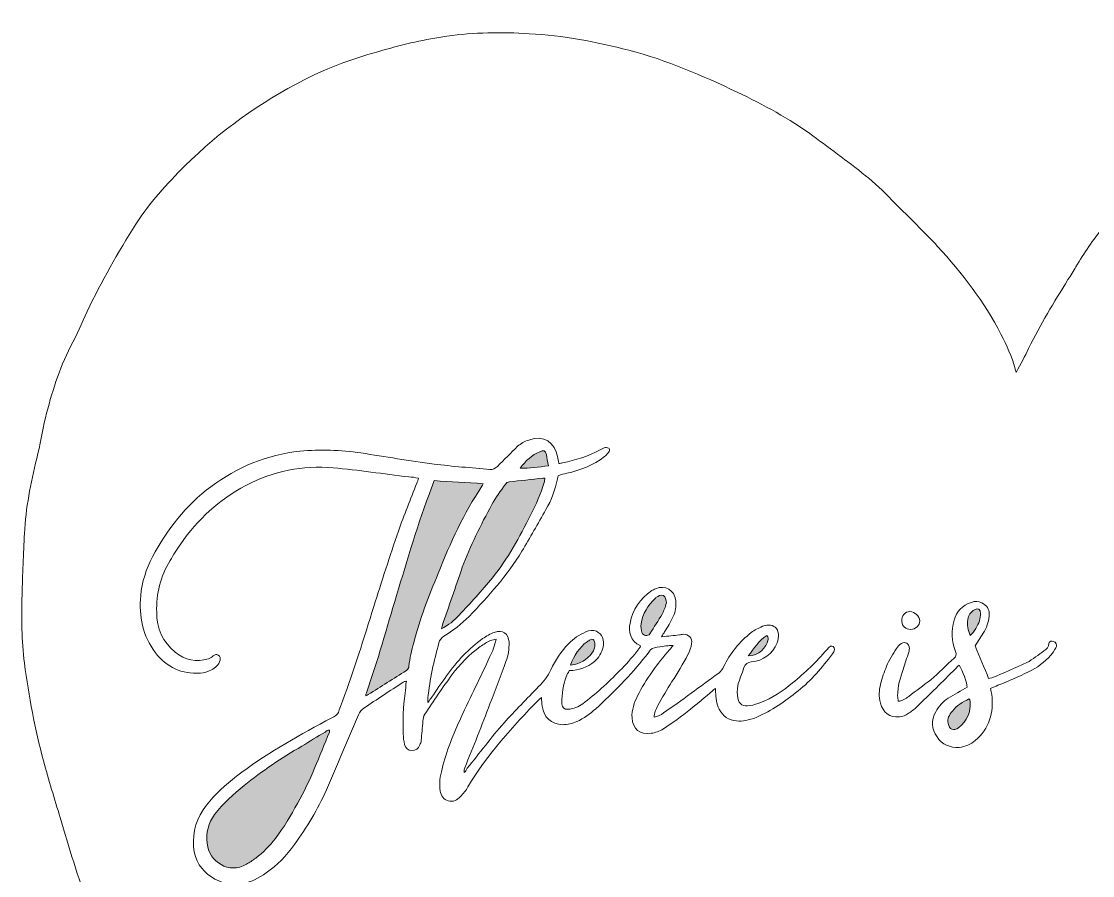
# Model space of a CAD drawing. Header units: inches. Extents: x 55 to 377, y 66 to 366.
# Drawn here: x 54.6 to 228.8, y 226.8 to 365.7 of the extents above; entities that cross this region are included whole.
import ezdxf

# ---------------------------------------------------------------- set-up
doc = ezdxf.new("R2010")
doc.units = ezdxf.units.IN
doc.header["$MEASUREMENT"] = 0
doc.layers.add('Calque 1', color=7, linetype='Continuous')

# ---------------------------------------------------------------- blocks, each defined once
blk = doc.blocks.new('block 2')
at = {"layer": 'Calque 1', "true_color": 0xb31917}
h = blk.add_hatch(color=24, dxfattribs=at)
h.dxf.hatch_style = 2
edge = h.paths.add_edge_path()
edge.add_spline(control_points=[(140, 295.2), (139.8, 295.9), (139.5, 296), (138.9, 295.7), (137.6, 295.2), (136.6, 294.2), (135.7, 293), (137.2, 293), (138.7, 293.2), (140.3, 293.4), (140.1, 294.1), (140.1, 294.7), (140, 295.2)], knot_values=[0, 0, 0, 0, 1, 1, 1, 2, 2, 2, 3, 3, 3, 4, 4, 4, 4], degree=3, periodic=1)
h = blk.add_hatch(color=24, dxfattribs=at)
h.dxf.hatch_style = 2
edge = h.paths.add_edge_path()
edge.add_spline(control_points=[(129.5, 290.1), (129.6, 290.2), (129.6, 290.3), (129.7, 290.5), (127, 290.7), (124.4, 290.8), (121.7, 291), (121.6, 290.6), (121.4, 290.2), (121.3, 289.8), (119.1, 284.1), (117.4, 278.2), (115.6, 272.3), (114, 267.1), (112.6, 261.7), (110.7, 256.5), (110.6, 256.4), (110.6, 256.2), (110.6, 256), (110.8, 256.1), (110.9, 256.1), (111, 256.2), (113.1, 257.5), (115.1, 258.8), (117.2, 260.1), (117.5, 260.3), (117.6, 260.5), (117.6, 260.8), (117.8, 262.1), (118, 263.4), (118.4, 264.6), (119.4, 268.5), (120.8, 272.2), (122.4, 275.9), (124.3, 280.9), (126.6, 285.7), (129.5, 290.1)], knot_values=[0, 0, 0, 0, 1, 1, 1, 2, 2, 2, 3, 3, 3, 4, 4, 4, 5, 5, 5, 6, 6, 6, 7, 7, 7, 8, 8, 8, 9, 9, 9, 10, 10, 10, 11, 11, 11, 12, 12, 12, 12], degree=3, periodic=1)
h = blk.add_hatch(color=24, dxfattribs=at)
h.dxf.hatch_style = 2
edge = h.paths.add_edge_path()
edge.add_spline(control_points=[(123, 267.3), (123, 267.2), (122.9, 267), (122.9, 266.9), (124, 267.5), (125, 268.2), (125.8, 269.1), (127.6, 271.1), (129.5, 273.1), (131.2, 275.2), (133.7, 278.3), (135.6, 281.8), (137.4, 285.4), (138.3, 287.1), (139.1, 288.9), (139.6, 290.7), (139.7, 290.9), (139.7, 291.2), (139.7, 291.4), (139.6, 291.4), (139.5, 291.4), (139.4, 291.4), (137.6, 291.2), (135.7, 291), (133.9, 290.8), (133.7, 290.8), (133.4, 290.6), (133.3, 290.4), (132.5, 289.3), (131.7, 288.2), (131.1, 287.1), (129.3, 283.8), (127.6, 280.4), (126.3, 276.9), (125.2, 273.7), (124.1, 270.5), (123, 267.3)], knot_values=[0, 0, 0, 0, 1, 1, 1, 2, 2, 2, 3, 3, 3, 4, 4, 4, 5, 5, 5, 6, 6, 6, 7, 7, 7, 8, 8, 8, 9, 9, 9, 10, 10, 10, 11, 11, 11, 12, 12, 12, 12], degree=3, periodic=1)
h = blk.add_hatch(color=24, dxfattribs=at)
h.dxf.hatch_style = 2
edge = h.paths.add_edge_path()
edge.add_spline(control_points=[(159.5, 271.1), (159.4, 271.6), (159.4, 272.1), (159, 272.3), (158.5, 272.5), (158.2, 272.2), (157.8, 272), (157.8, 272), (157.7, 271.9), (157.7, 271.9), (156.5, 270.7), (155.6, 269.4), (155.4, 267.7), (155.3, 267.2), (155.4, 266.7), (155.5, 266.3), (155.7, 265.7), (156.5, 265.6), (156.8, 266.1), (157.5, 267.2), (158.2, 268.2), (158.8, 269.3), (159.1, 269.8), (159.3, 270.4), (159.5, 271.1)], knot_values=[0, 0, 0, 0, 1, 1, 1, 2, 2, 2, 3, 3, 3, 4, 4, 4, 5, 5, 5, 6, 6, 6, 7, 7, 7, 8, 8, 8, 8], degree=3, periodic=1)
h = blk.add_hatch(color=24, dxfattribs=at)
h.dxf.hatch_style = 2
edge = h.paths.add_edge_path()
edge.add_spline(control_points=[(210.4, 268.2), (210.5, 268.6), (210.6, 269), (210.6, 269.4), (210.6, 270.1), (210.1, 270.3), (209.6, 270), (209, 269.6), (208.6, 269.1), (208.5, 268.4), (208.4, 267.5), (208.5, 266.7), (208.9, 265.8), (209.5, 266.4), (210.2, 267.4), (210.4, 268.2)], knot_values=[0, 0, 0, 0, 1, 1, 1, 2, 2, 2, 3, 3, 3, 4, 4, 4, 5, 5, 5, 5], degree=3, periodic=1)
h = blk.add_hatch(color=24, dxfattribs=at)
h.dxf.hatch_style = 2
edge = h.paths.add_edge_path()
edge.add_spline(control_points=[(147.8, 263.8), (147.9, 264.1), (147.9, 264.5), (147.8, 264.8), (147.7, 265.2), (147.5, 265.3), (147.1, 265.1), (146.9, 265), (146.8, 264.9), (146.6, 264.8), (145.3, 263.9), (144.5, 262.5), (143.9, 261), (144.3, 261.1), (144.7, 261.1), (145, 261.2), (146.3, 261.7), (147.4, 262.5), (147.8, 263.8)], knot_values=[0, 0, 0, 0, 1, 1, 1, 2, 2, 2, 3, 3, 3, 4, 4, 4, 5, 5, 5, 6, 6, 6, 6], degree=3, periodic=1)
h = blk.add_hatch(color=24, dxfattribs=at)
h.dxf.hatch_style = 2
edge = h.paths.add_edge_path()
edge.add_spline(control_points=[(176, 265), (176.1, 265.2), (176.1, 265.5), (175.8, 265.8), (174.5, 265), (173.8, 263.7), (172.8, 262.5), (174.5, 262.4), (175.8, 264), (176, 265)], knot_values=[0, 0, 0, 0, 1, 1, 1, 2, 2, 2, 3, 3, 3, 3], degree=3, periodic=1)
h = blk.add_hatch(color=24, dxfattribs=at)
h.dxf.hatch_style = 2
edge = h.paths.add_edge_path()
edge.add_spline(control_points=[(208.7, 255.5), (207.7, 255), (206.7, 254.4), (206, 253.5), (205.5, 252.9), (205.1, 252.3), (205.3, 251.5), (205.5, 250.5), (206.2, 250.2), (207, 250.8), (208.4, 251.9), (209, 253.3), (208.9, 255.1), (208.9, 255.3), (208.8, 255.4), (208.7, 255.5)], knot_values=[0, 0, 0, 0, 1, 1, 1, 2, 2, 2, 3, 3, 3, 4, 4, 4, 5, 5, 5, 5], degree=3, periodic=1)
h = blk.add_hatch(color=24, dxfattribs=at)
h.dxf.hatch_style = 2
edge = h.paths.add_edge_path()
edge.add_spline(control_points=[(104, 250.1), (102.7, 249.4), (101.5, 248.6), (100.2, 247.8), (96.9, 245.9), (93.8, 243.8), (90.8, 241.4), (89.1, 240), (87.4, 238.5), (86, 236.7), (85, 235.3), (84.6, 233.7), (84.8, 232), (85.1, 229), (88.4, 226.9), (91.2, 228.6), (91.7, 228.9), (92.2, 229.2), (92.7, 229.6), (93.9, 230.5), (95, 231.6), (95.9, 232.8), (97.3, 234.6), (98.4, 236.5), (99.5, 238.5), (101.6, 242.2), (103.1, 246.2), (104.7, 250.1), (104.7, 250.2), (104.7, 250.2), (104.7, 250.4), (104.4, 250.4), (104.2, 250.3), (104, 250.1)], knot_values=[0, 0, 0, 0, 1, 1, 1, 2, 2, 2, 3, 3, 3, 4, 4, 4, 5, 5, 5, 6, 6, 6, 7, 7, 7, 8, 8, 8, 9, 9, 9, 10, 10, 10, 11, 11, 11, 11], degree=3, periodic=1)
at = {"layer": 'Calque 1', "lineweight": 0}
for points, knots in [([(377.2, 272.1), (377.2, 274.2), (377.1, 276.3), (376.9, 278.4), (376.7, 281.4), (376.4, 284.4), (376, 287.4), (375.7, 290.2), (375.3, 293.1), (374.8, 295.9), (373.7, 301.4), (372.3, 306.7), (370.5, 312), (368.9, 316.7), (367, 321.3), (364.8, 325.7), (360.4, 334.5), (354.3, 342.1), (346.9, 348.6), (342.5, 352.4), (337.6, 355.5), (332.5, 358.2), (326.1, 361.5), (319.3, 363.7), (312.2, 364.8), (307.7, 365.5), (303.1, 365.7), (298.5, 365.5), (296.5, 365.4), (294.5, 365.2), (292.5, 365.1), (287.6, 364.8), (282.8, 364.2), (278, 363.2), (271.1, 361.7), (264.4, 359.5), (258.1, 356.1), (252.8, 353.2), (247.8, 349.8), (243.1, 346), (239.1, 342.7), (235.5, 339.1), (232.5, 334.9), (231.9, 334), (231.2, 333.1), (230.5, 332.2), (228.9, 330.2), (227.4, 328), (226.1, 325.8), (225.7, 325.1), (225.3, 324.4), (224.8, 323.7), (222.5, 320), (220.3, 316.4), (218.4, 312.5), (217.8, 311.2), (217.1, 310), (216.4, 308.6), (216.3, 308.9), (216.2, 309.1), (216.2, 309.2), (215.7, 311.2), (214.8, 313), (213.9, 314.8), (211.2, 320.1), (207.6, 324.7), (203.6, 329.1), (201.4, 331.5), (199, 333.8), (196.7, 336.1), (195.3, 337.5), (193.9, 339), (192.4, 340.2), (189.4, 342.6), (186.4, 344.8), (183.3, 347.1), (179.5, 349.9), (175.3, 352.1), (171, 354.2), (165.3, 356.9), (159.6, 359.4), (153.4, 361), (148.1, 362.4), (142.7, 363.4), (137.2, 363.7), (132.7, 364), (128.2, 363.9), (123.8, 363.3), (120.3, 362.8), (116.8, 362), (113.4, 361), (109, 359.8), (104.6, 358.3), (100.6, 356.2), (93.4, 352.5), (86.9, 347.9), (81.2, 342.2), (78.3, 339.3), (75.4, 336.2), (73.2, 332.7), (70.3, 328.1), (67.6, 323.4), (65.3, 318.5), (64.4, 316.6), (63.6, 314.7), (62.6, 312.8), (60.7, 309.1), (59.5, 305.2), (58.5, 301.2), (58, 299), (57.6, 296.8), (57.1, 294.6), (56.1, 290.6), (55.3, 286.5), (55.1, 282.4), (54.9, 279.1), (54.8, 275.7), (54.7, 272.4), (54.6, 268.7), (54.6, 265), (55.1, 261.3), (55.8, 255.9), (56.8, 250.6), (58.2, 245.4), (59, 242.3), (60, 239.2), (60.9, 236.2), (62.3, 231.3), (63.8, 226.5), (65.6, 221.7), (68.9, 213.1), (72.9, 204.9), (77.5, 196.9), (82.4, 188.3), (87.6, 180), (93.6, 172.1), (100.9, 162.5), (109.1, 153.8), (117.8, 145.6), (125.4, 138.4), (133.4, 131.5), (141.4, 124.8), (148.7, 118.7), (156, 112.6), (163.3, 106.6), (169.6, 101.4), (176.1, 96.5), (182.4, 91.3), (191.9, 83.6), (201.5, 76.2), (211.6, 69.4), (213, 68.5), (214.4, 67.6), (215.9, 66.9), (217.7, 66), (219.5, 66), (221.3, 66.9), (222.2, 67.4), (223.1, 67.9), (223.9, 68.5), (224.9, 69.2), (225.9, 69.9), (226.8, 70.7), (229.8, 73.1), (232.8, 75.6), (235.9, 78), (243, 83.5), (249.9, 89.3), (256.7, 95.2), (260, 98.1), (263.2, 101.2), (266.4, 104.3), (274.8, 112.4), (283.2, 120.5), (291.6, 128.7), (296.9, 133.9), (302.1, 139.3), (307.4, 144.5), (315.4, 152.4), (322.9, 160.7), (330.2, 169.2), (334.8, 174.7), (339.4, 180.2), (344.1, 185.6), (351.2, 194), (357.1, 203.2), (361.9, 213.2), (365.2, 220.1), (368.1, 227.1), (370.6, 234.3), (372.6, 240.1), (374.4, 245.9), (375.6, 251.9), (376.3, 255.4), (376.9, 258.9), (377, 262.5), (377.3, 265.8), (377.2, 268.9), (377.2, 272.1)], [0, 0, 0, 0, 1, 1, 1, 2, 2, 2, 3, 3, 3, 4, 4, 4, 5, 5, 5, 6, 6, 6, 7, 7, 7, 8, 8, 8, 9, 9, 9, 10, 10, 10, 11, 11, 11, 12, 12, 12, 13, 13, 13, 14, 14, 14, 15, 15, 15, 16, 16, 16, 17, 17, 17, 18, 18, 18, 19, 19, 19, 20, 20, 20, 21, 21, 21, 22, 22, 22, 23, 23, 23, 24, 24, 24, 25, 25, 25, 26, 26, 26, 27, 27, 27, 28, 28, 28, 29, 29, 29, 30, 30, 30, 31, 31, 31, 32, 32, 32, 33, 33, 33, 34, 34, 34, 35, 35, 35, 36, 36, 36, 37, 37, 37, 38, 38, 38, 39, 39, 39, 40, 40, 40, 41, 41, 41, 42, 42, 42, 43, 43, 43, 44, 44, 44, 45, 45, 45, 46, 46, 46, 47, 47, 47, 48, 48, 48, 49, 49, 49, 50, 50, 50, 51, 51, 51, 52, 52, 52, 53, 53, 53, 54, 54, 54, 55, 55, 55, 56, 56, 56, 57, 57, 57, 58, 58, 58, 59, 59, 59, 60, 60, 60, 61, 61, 61, 62, 62, 62, 63, 63, 63, 64, 64, 64, 65, 65, 65, 66, 66, 66, 66]), ([(170.9, 251.9), (169.6, 252), (168.7, 252.7), (168.1, 253.8), (167.6, 254.7), (167.5, 255.7), (167.5, 256.6), (167.5, 256.8), (167.5, 257), (167.5, 257.2), (167.3, 257.1), (167.1, 257), (167, 256.8), (165.8, 255.8), (164.6, 254.8), (163.4, 253.8), (162, 252.7), (160.5, 251.6), (159, 250.6), (158.4, 250.2), (157.7, 250), (157, 249.9), (155.2, 249.6), (154, 250.6), (153.9, 252.4), (153.8, 253.7), (154.3, 254.9), (154.8, 256), (156.2, 258.7), (158, 261.2), (160, 263.5), (160.2, 263.7), (160.3, 263.9), (160.6, 264.2), (160.3, 264.2), (160.2, 264.2), (160, 264.2), (159.6, 264.1), (159.2, 264.1), (158.9, 264), (158.3, 263.9), (157.6, 263.9), (157.2, 263.7), (156.7, 263.4), (156.5, 262.8), (156.1, 262.4), (153.6, 259.3), (150.9, 256.5), (148, 253.9), (147.1, 253.1), (146.1, 252.3), (144.9, 251.8), (144.2, 251.5), (143.4, 251.3), (142.6, 251.3), (140.8, 251.4), (139.5, 252.5), (139.3, 254.3), (139.2, 254.7), (139.2, 255.2), (139.2, 255.7), (139, 255.6), (138.9, 255.5), (138.8, 255.4), (134.5, 251), (130.4, 246.5), (127.2, 241.2), (126.9, 240.6), (126.5, 240.1), (126, 239.6), (125.5, 239), (124.8, 238.7), (124, 238.9), (123.2, 239.1), (122.9, 239.8), (122.7, 240.5), (122.5, 241.7), (122.7, 242.9), (123, 244.1), (123.7, 247), (124.9, 249.8), (126.1, 252.5), (127.6, 255.8), (129.3, 259.1), (130.8, 262.4), (131.2, 263.3), (131.6, 264.1), (131.8, 265.2), (131.5, 265.1), (131.2, 265.1), (130.9, 265), (130.3, 264.7), (129.8, 264.4), (129.2, 264), (127.4, 262.7), (125.9, 261.1), (124.6, 259.4), (123.1, 257.3), (121.6, 255.2), (120.2, 253), (120, 252.7), (119.9, 252.3), (119.9, 251.9), (119.8, 250.8), (119.7, 249.8), (119.6, 248.7), (119.6, 248.5), (119.5, 248.2), (119.4, 248), (119.2, 247.4), (118.7, 247.1), (118.1, 247.1), (117.5, 247.1), (117, 247.5), (116.9, 248.1), (116.8, 248.7), (116.7, 249.2), (116.7, 249.8), (116.6, 252), (116.7, 254.2), (117, 256.4), (117.1, 257), (117.1, 257.7), (117.2, 258.4), (117, 258.3), (116.8, 258.3), (116.7, 258.2), (114.5, 256.8), (112.4, 255.4), (110.3, 254), (109.9, 253.7), (109.6, 253.4), (109.4, 252.9), (107.7, 248.8), (106, 244.8), (104.2, 240.7), (102.8, 237.5), (101, 234.6), (99, 231.8), (97.7, 230), (96.2, 228.4), (94.4, 227.2), (93.2, 226.3), (91.9, 225.7), (90.4, 225.4), (87.4, 224.8), (82.9, 227), (82.6, 231.4), (82.4, 233.9), (83.1, 236.2), (84.7, 238.2), (86.1, 240), (87.8, 241.5), (89.6, 242.9), (94.1, 246.4), (99.1, 249.2), (104.1, 251.9), (106.5, 253.2), (105.8, 252.5), (106.8, 255.1), (108.7, 260.2), (110.3, 265.4), (111.9, 270.5), (113.2, 274.6), (114.5, 278.7), (115.9, 282.8), (116.8, 285.4), (117.9, 288), (118.9, 290.6), (119, 290.8), (119.1, 291.1), (119.2, 291.4), (118.6, 291.5), (118.1, 291.6), (117.6, 291.6), (113.5, 292.1), (109.4, 292.7), (105.3, 293.1), (100.3, 293.5), (95.6, 292.6), (91.1, 290.2), (86.7, 287.9), (83.3, 284.7), (80.5, 280.7), (79.9, 279.8), (79.3, 278.9), (78.8, 278), (77.2, 275.4), (76.5, 272.6), (76.6, 269.6), (76.6, 267), (77.6, 264.7), (79.6, 263.1), (81.2, 261.8), (83, 261.4), (85, 262), (85.3, 262.1), (85.6, 262.3), (85.8, 262.5), (86.1, 262.7), (86.3, 262.8), (86.6, 262.6), (86.9, 262.4), (87, 262.1), (86.9, 261.8), (86.7, 261), (86.1, 260.5), (85.5, 260.2), (84.9, 259.9), (84.3, 259.7), (83.7, 259.7), (80.7, 259.5), (78.2, 260.6), (76.4, 263), (74.3, 265.8), (73.7, 268.9), (74, 272.3), (74.2, 274.5), (74.9, 276.6), (75.9, 278.6), (78.3, 283), (81.3, 287), (85.4, 290), (89.7, 293.2), (94.5, 295.2), (99.9, 295.8), (103.2, 296.1), (106.5, 296), (109.8, 295.5), (113.8, 294.9), (117.7, 294.2), (121.7, 293.7), (124.7, 293.3), (127.8, 293.1), (130.8, 292.8), (131.3, 292.8), (131.6, 292.9), (132, 293.3), (133.1, 294.4), (134.2, 295.5), (135.3, 296.6), (135.8, 297), (136.4, 297.4), (137.1, 297.6), (139.5, 298.6), (141.4, 297.1), (141.8, 294.9), (141.9, 294.6), (141.9, 294.2), (142, 293.8), (142.2, 293.8), (142.4, 293.8), (142.6, 293.9), (144.7, 294.3), (146.8, 295), (148.7, 296), (149, 296.2), (149.3, 296.3), (149.6, 296.4), (149.8, 296.4), (150.1, 296.3), (150.2, 296.2), (150.3, 296.1), (150.2, 295.8), (150.1, 295.6), (149.9, 295.3), (149.6, 295.1), (149.4, 294.9), (147.6, 293.5), (145.5, 292.7), (143.3, 292.2), (142.8, 292.1), (142.4, 292), (141.9, 291.8), (141.8, 291.6), (141.8, 291.5), (141.8, 291.3), (141.4, 289.5), (140.8, 287.8), (139.9, 286.3), (138.6, 284), (137.3, 281.7), (136, 279.5), (133.6, 275.6), (130.6, 272.2), (127.4, 268.9), (126.2, 267.7), (124.8, 266.6), (123.3, 265.7), (122.9, 265.4), (122.6, 265.1), (122.5, 264.6), (121.7, 261.7), (121, 258.7), (120.7, 255.6), (120.7, 255.4), (120.7, 255.2), (120.7, 254.9), (121, 255.3), (121.1, 255.5), (121.3, 255.7), (122.9, 258.1), (124.5, 260.5), (126.5, 262.6), (127.5, 263.6), (128.5, 264.5), (129.6, 265.3), (130.2, 265.7), (130.9, 266.1), (131.5, 266.3), (132.9, 266.8), (133.8, 266.1), (133.9, 264.7), (133.9, 263.6), (133.8, 262.6), (133.4, 261.6), (132.6, 259.3), (131.7, 257), (130.8, 254.7), (129.5, 251.2), (128.1, 247.7), (126.7, 244.3), (126.6, 244.1), (126.6, 243.8), (126.6, 243.5), (126.8, 243.7), (127, 243.9), (127.1, 244.2), (129.1, 246.7), (131, 249.2), (133.1, 251.6), (134.9, 253.6), (136.8, 255.5), (138.7, 257.5), (139.5, 258.3), (140.2, 259.1), (140.7, 260.2), (141.4, 261.8), (142.4, 263.2), (143.6, 264.5), (144.4, 265.3), (145.3, 265.9), (146.4, 266.4), (147, 266.6), (147.5, 266.8), (148.1, 266.5), (149, 266.1), (149.5, 265), (149.2, 263.9), (149, 263), (148.5, 262.2), (147.8, 261.6), (146.6, 260.6), (145.3, 260.1), (143.7, 260.1), (143.6, 259.9), (143.5, 259.7), (143.4, 259.6), (142.8, 258.3), (142.6, 256.8), (142.5, 255.4), (142.5, 255.2), (142.5, 254.9), (142.5, 254.7), (142.6, 254), (142.9, 253.8), (143.5, 253.8), (144.4, 253.9), (145.2, 254.2), (145.9, 254.7), (146.9, 255.5), (148, 256.3), (148.9, 257.2), (151, 259.1), (152.9, 261), (154.7, 263.2), (154.9, 263.5), (155.1, 263.8), (155.3, 264), (155.3, 264.1), (155.2, 264.2), (155.2, 264.2), (153.6, 264.8), (153.3, 266.5), (153.6, 267.8), (154, 270), (155.2, 271.8), (157.1, 273.1), (157.3, 273.2), (157.5, 273.3), (157.7, 273.4), (159.3, 274.1), (160.8, 273.2), (161, 271.5), (161.1, 270.6), (161, 269.7), (160.6, 268.9), (160.2, 268), (159.7, 267.2), (159.2, 266.4), (159.1, 266.2), (158.9, 266), (158.7, 265.6), (159.8, 265.7), (160.7, 265.8), (161.6, 265.9), (161.8, 265.9), (162, 266), (162.2, 266), (163.1, 266), (163.8, 265.4), (163.6, 264.5), (163.5, 263.9), (163.3, 263.2), (163, 262.7), (162.2, 261.2), (161.3, 259.7), (160.4, 258.3), (159.6, 257), (158.8, 255.7), (158.1, 254.4), (157.8, 253.8), (157.5, 253.2), (157.5, 252.5), (158.1, 252.6), (158.6, 252.9), (159, 253.2), (160.5, 254.2), (162, 255.3), (163.5, 256.4), (165, 257.5), (166.5, 258.6), (168, 259.7), (168.4, 260), (168.6, 260.3), (168.8, 260.7), (169.8, 262.9), (171.4, 264.8), (173.3, 266.3), (173.8, 266.7), (174.5, 267), (175.1, 267.3), (175.4, 267.4), (175.7, 267.5), (176.1, 267.5), (177, 267.5), (177.6, 267), (177.7, 266.1), (177.7, 265.6), (177.7, 265), (177.5, 264.6), (176.7, 262.8), (175.3, 261.7), (173.3, 261.5), (172.7, 261.4), (172.3, 261.2), (172.1, 260.6), (171.8, 259.6), (171.3, 258.6), (171.1, 257.6), (171, 257), (171, 256.2), (171.1, 255.6), (171.3, 254.6), (172, 254.2), (173.1, 254.4), (173.7, 254.5), (174.3, 254.7), (174.8, 254.9), (176.7, 255.6), (178.4, 256.8), (180, 258.1), (182, 259.7), (183.9, 261.5), (185.6, 263.5), (186.1, 264.1), (186.3, 264.2), (186.6, 264), (186.9, 263.8), (186.9, 263.3), (186.5, 262.8), (184.8, 260.6), (183.1, 258.5), (180.9, 256.8), (178.8, 255.1), (176.6, 253.6), (174.2, 252.5), (172.8, 252), (171.9, 251.8), (170.9, 251.9)], [0, 0, 0, 0, 1, 1, 1, 2, 2, 2, 3, 3, 3, 4, 4, 4, 5, 5, 5, 6, 6, 6, 7, 7, 7, 8, 8, 8, 9, 9, 9, 10, 10, 10, 11, 11, 11, 12, 12, 12, 13, 13, 13, 14, 14, 14, 15, 15, 15, 16, 16, 16, 17, 17, 17, 18, 18, 18, 19, 19, 19, 20, 20, 20, 21, 21, 21, 22, 22, 22, 23, 23, 23, 24, 24, 24, 25, 25, 25, 26, 26, 26, 27, 27, 27, 28, 28, 28, 29, 29, 29, 30, 30, 30, 31, 31, 31, 32, 32, 32, 33, 33, 33, 34, 34, 34, 35, 35, 35, 36, 36, 36, 37, 37, 37, 38, 38, 38, 39, 39, 39, 40, 40, 40, 41, 41, 41, 42, 42, 42, 43, 43, 43, 44, 44, 44, 45, 45, 45, 46, 46, 46, 47, 47, 47, 48, 48, 48, 49, 49, 49, 50, 50, 50, 51, 51, 51, 52, 52, 52, 53, 53, 53, 54, 54, 54, 55, 55, 55, 56, 56, 56, 57, 57, 57, 58, 58, 58, 59, 59, 59, 60, 60, 60, 61, 61, 61, 62, 62, 62, 63, 63, 63, 64, 64, 64, 65, 65, 65, 66, 66, 66, 67, 67, 67, 68, 68, 68, 69, 69, 69, 70, 70, 70, 71, 71, 71, 72, 72, 72, 73, 73, 73, 74, 74, 74, 75, 75, 75, 76, 76, 76, 77, 77, 77, 78, 78, 78, 79, 79, 79, 80, 80, 80, 81, 81, 81, 82, 82, 82, 83, 83, 83, 84, 84, 84, 85, 85, 85, 86, 86, 86, 87, 87, 87, 88, 88, 88, 89, 89, 89, 90, 90, 90, 91, 91, 91, 92, 92, 92, 93, 93, 93, 94, 94, 94, 95, 95, 95, 96, 96, 96, 97, 97, 97, 98, 98, 98, 99, 99, 99, 100, 100, 100, 101, 101, 101, 102, 102, 102, 103, 103, 103, 104, 104, 104, 105, 105, 105, 106, 106, 106, 107, 107, 107, 108, 108, 108, 109, 109, 109, 110, 110, 110, 111, 111, 111, 112, 112, 112, 113, 113, 113, 114, 114, 114, 115, 115, 115, 116, 116, 116, 117, 117, 117, 118, 118, 118, 119, 119, 119, 120, 120, 120, 121, 121, 121, 122, 122, 122, 123, 123, 123, 124, 124, 124, 125, 125, 125, 126, 126, 126, 127, 127, 127, 128, 128, 128, 129, 129, 129, 130, 130, 130, 131, 131, 131, 132, 132, 132, 133, 133, 133, 134, 134, 134, 135, 135, 135, 136, 136, 136, 137, 137, 137, 138, 138, 138, 139, 139, 139, 140, 140, 140, 141, 141, 141, 142, 142, 142, 143, 143, 143, 144, 144, 144, 145, 145, 145, 146, 146, 146, 147, 147, 147, 148, 148, 148, 149, 149, 149, 150, 150, 150, 151, 151, 151, 152, 152, 152, 153, 153, 153, 154, 154, 154, 155, 155, 155, 156, 156, 156, 157, 157, 157, 158, 158, 158, 159, 159, 159, 160, 160, 160, 161, 161, 161, 162, 162, 162, 163, 163, 163, 163]), ([(140, 295.2), (139.8, 295.9), (139.5, 296), (138.9, 295.7), (137.6, 295.2), (136.6, 294.2), (135.7, 293), (137.2, 293), (138.7, 293.2), (140.3, 293.4), (140.1, 294.1), (140.1, 294.7), (140, 295.2)], [0, 0, 0, 0, 1, 1, 1, 2, 2, 2, 3, 3, 3, 4, 4, 4, 4]), ([(129.5, 290.1), (129.6, 290.2), (129.6, 290.3), (129.7, 290.5), (127, 290.7), (124.4, 290.8), (121.7, 291), (121.6, 290.6), (121.4, 290.2), (121.3, 289.8), (119.1, 284.1), (117.4, 278.2), (115.6, 272.3), (114, 267.1), (112.6, 261.7), (110.7, 256.5), (110.6, 256.4), (110.6, 256.2), (110.6, 256), (110.8, 256.1), (110.9, 256.1), (111, 256.2), (113.1, 257.5), (115.1, 258.8), (117.2, 260.1), (117.5, 260.3), (117.6, 260.5), (117.6, 260.8), (117.8, 262.1), (118, 263.4), (118.4, 264.6), (119.4, 268.5), (120.8, 272.2), (122.4, 275.9), (124.3, 280.9), (126.6, 285.7), (129.5, 290.1)], [0, 0, 0, 0, 1, 1, 1, 2, 2, 2, 3, 3, 3, 4, 4, 4, 5, 5, 5, 6, 6, 6, 7, 7, 7, 8, 8, 8, 9, 9, 9, 10, 10, 10, 11, 11, 11, 12, 12, 12, 12]), ([(123, 267.3), (123, 267.2), (122.9, 267), (122.9, 266.9), (124, 267.5), (125, 268.2), (125.8, 269.1), (127.6, 271.1), (129.5, 273.1), (131.2, 275.2), (133.7, 278.3), (135.6, 281.8), (137.4, 285.4), (138.3, 287.1), (139.1, 288.9), (139.6, 290.7), (139.7, 290.9), (139.7, 291.2), (139.7, 291.4), (139.6, 291.4), (139.5, 291.4), (139.4, 291.4), (137.6, 291.2), (135.7, 291), (133.9, 290.8), (133.7, 290.8), (133.4, 290.6), (133.3, 290.4), (132.5, 289.3), (131.7, 288.2), (131.1, 287.1), (129.3, 283.8), (127.6, 280.4), (126.3, 276.9), (125.2, 273.7), (124.1, 270.5), (123, 267.3)], [0, 0, 0, 0, 1, 1, 1, 2, 2, 2, 3, 3, 3, 4, 4, 4, 5, 5, 5, 6, 6, 6, 7, 7, 7, 8, 8, 8, 9, 9, 9, 10, 10, 10, 11, 11, 11, 12, 12, 12, 12]), ([(159.5, 271.1), (159.4, 271.6), (159.4, 272.1), (159, 272.3), (158.5, 272.5), (158.2, 272.2), (157.8, 272), (157.8, 272), (157.7, 271.9), (157.7, 271.9), (156.5, 270.7), (155.6, 269.4), (155.4, 267.7), (155.3, 267.2), (155.4, 266.7), (155.5, 266.3), (155.7, 265.7), (156.5, 265.6), (156.8, 266.1), (157.5, 267.2), (158.2, 268.2), (158.8, 269.3), (159.1, 269.8), (159.3, 270.4), (159.5, 271.1)], [0, 0, 0, 0, 1, 1, 1, 2, 2, 2, 3, 3, 3, 4, 4, 4, 5, 5, 5, 6, 6, 6, 7, 7, 7, 8, 8, 8, 8]), ([(194.3, 257.9), (194.6, 258.9), (194.9, 259.9), (195.3, 260.8), (195.7, 261.8), (196.3, 262.8), (196.9, 263.7), (197.1, 264), (197.4, 264.3), (197.7, 264.5), (198.3, 264.9), (199, 264.5), (199, 263.7), (199, 263.5), (199, 263.3), (198.9, 263.1), (198.6, 262.2), (198.3, 261.2), (198, 260.3), (197.5, 258.9), (197.1, 257.5), (197.1, 256), (197.1, 255.7), (197.2, 255.4), (197.2, 255.1), (197.9, 255.2), (198.4, 255.5), (198.9, 255.9), (200.1, 256.8), (201.3, 257.7), (202.5, 258.6), (203.8, 259.7), (205, 261), (206.3, 262.1), (206.6, 262.4), (206.7, 262.7), (206.5, 263.2), (205.9, 264.9), (205.8, 266.6), (206.3, 268.3), (206.7, 269.7), (207.6, 270.7), (209.1, 271.2), (209.7, 271.4), (210.2, 271.4), (210.8, 271.1), (211.6, 270.7), (212, 270.1), (212, 269.3), (212, 268.3), (211.7, 267.4), (211.2, 266.5), (210.7, 265.7), (210.2, 264.9), (209.7, 264.1), (210.4, 262.3), (211.2, 260.6), (211.9, 258.8), (212, 258.8), (212.2, 258.9), (212.4, 258.9), (214.3, 259.7), (216.2, 260.5), (218.1, 261.4), (219.1, 261.9), (220, 262.7), (220.9, 263.3), (221.3, 263.6), (221.7, 263.9), (221.7, 264.5), (221.7, 264.7), (222, 264.9), (222.1, 264.9), (222.3, 264.9), (222.5, 264.8), (222.7, 264.7), (223, 264.4), (223, 264.1), (222.8, 263.8), (222.6, 263.4), (222.3, 262.9), (222, 262.6), (221, 261.5), (219.8, 260.5), (218.4, 259.9), (216.8, 259.1), (215.1, 258.4), (213.4, 257.7), (213, 257.5), (212.7, 257.4), (212.2, 257.2), (212.3, 256.8), (212.3, 256.5), (212.4, 256.2), (212.8, 253.2), (212, 250.7), (209.7, 248.7), (209, 248.1), (208.1, 247.7), (207.1, 247.6), (205.6, 247.5), (204.3, 248.1), (203.5, 249.3), (202.6, 250.6), (202.5, 252), (203.3, 253.4), (203.8, 254.3), (204.5, 255.1), (205.3, 255.6), (206.3, 256.2), (207.4, 256.8), (208.4, 257.4), (208.4, 258.1), (207.7, 260.1), (207.1, 261), (206.9, 260.8), (206.7, 260.6), (206.5, 260.4), (204.4, 258.3), (202.3, 256.2), (200.2, 254.2), (199.8, 253.8), (199.3, 253.4), (198.8, 253.1), (198.4, 252.8), (197.9, 252.6), (197.4, 252.6), (195.8, 252.4), (194.7, 253.3), (194.3, 254.8), (194, 255.9), (194.1, 256.9), (194.3, 257.9)], [0, 0, 0, 0, 1, 1, 1, 2, 2, 2, 3, 3, 3, 4, 4, 4, 5, 5, 5, 6, 6, 6, 7, 7, 7, 8, 8, 8, 9, 9, 9, 10, 10, 10, 11, 11, 11, 12, 12, 12, 13, 13, 13, 14, 14, 14, 15, 15, 15, 16, 16, 16, 17, 17, 17, 18, 18, 18, 19, 19, 19, 20, 20, 20, 21, 21, 21, 22, 22, 22, 23, 23, 23, 24, 24, 24, 25, 25, 25, 26, 26, 26, 27, 27, 27, 28, 28, 28, 29, 29, 29, 30, 30, 30, 31, 31, 31, 32, 32, 32, 33, 33, 33, 34, 34, 34, 35, 35, 35, 36, 36, 36, 37, 37, 37, 38, 38, 38, 39, 39, 39, 40, 40, 40, 41, 41, 41, 42, 42, 42, 43, 43, 43, 44, 44, 44, 44]), ([(210.4, 268.2), (210.5, 268.6), (210.6, 269), (210.6, 269.4), (210.6, 270.1), (210.1, 270.3), (209.6, 270), (209, 269.6), (208.6, 269.1), (208.5, 268.4), (208.4, 267.5), (208.5, 266.7), (208.9, 265.8), (209.5, 266.4), (210.2, 267.4), (210.4, 268.2)], [0, 0, 0, 0, 1, 1, 1, 2, 2, 2, 3, 3, 3, 4, 4, 4, 5, 5, 5, 5]), ([(199.1, 269.7), (199.9, 269.7), (200.6, 268.9), (200.7, 268.2), (200.7, 267.4), (200, 266.8), (199.2, 266.8), (198.4, 266.8), (197.8, 267.3), (197.8, 268.1), (197.7, 269), (198.3, 269.7), (199.1, 269.7)], [0, 0, 0, 0, 1, 1, 1, 2, 2, 2, 3, 3, 3, 4, 4, 4, 4]), ([(147.8, 263.8), (147.9, 264.1), (147.9, 264.5), (147.8, 264.8), (147.7, 265.2), (147.5, 265.3), (147.1, 265.1), (146.9, 265), (146.8, 264.9), (146.6, 264.8), (145.3, 263.9), (144.5, 262.5), (143.9, 261), (144.3, 261.1), (144.7, 261.1), (145, 261.2), (146.3, 261.7), (147.4, 262.5), (147.8, 263.8)], [0, 0, 0, 0, 1, 1, 1, 2, 2, 2, 3, 3, 3, 4, 4, 4, 5, 5, 5, 6, 6, 6, 6]), ([(176, 265), (176.1, 265.2), (176.1, 265.5), (175.8, 265.8), (174.5, 265), (173.8, 263.7), (172.8, 262.5), (174.5, 262.4), (175.8, 264), (176, 265)], [0, 0, 0, 0, 1, 1, 1, 2, 2, 2, 3, 3, 3, 3]), ([(208.7, 255.5), (207.7, 255), (206.7, 254.4), (206, 253.5), (205.5, 252.9), (205.1, 252.3), (205.3, 251.5), (205.5, 250.5), (206.2, 250.2), (207, 250.8), (208.4, 251.9), (209, 253.3), (208.9, 255.1), (208.9, 255.3), (208.8, 255.4), (208.7, 255.5)], [0, 0, 0, 0, 1, 1, 1, 2, 2, 2, 3, 3, 3, 4, 4, 4, 5, 5, 5, 5]), ([(104, 250.1), (102.7, 249.4), (101.5, 248.6), (100.2, 247.8), (96.9, 245.9), (93.8, 243.8), (90.8, 241.4), (89.1, 240), (87.4, 238.5), (86, 236.7), (85, 235.3), (84.6, 233.7), (84.8, 232), (85.1, 229), (88.4, 226.9), (91.2, 228.6), (91.7, 228.9), (92.2, 229.2), (92.7, 229.6), (93.9, 230.5), (95, 231.6), (95.9, 232.8), (97.3, 234.6), (98.4, 236.5), (99.5, 238.5), (101.6, 242.2), (103.1, 246.2), (104.7, 250.1), (104.7, 250.2), (104.7, 250.2), (104.7, 250.4), (104.4, 250.4), (104.2, 250.3), (104, 250.1)], [0, 0, 0, 0, 1, 1, 1, 2, 2, 2, 3, 3, 3, 4, 4, 4, 5, 5, 5, 6, 6, 6, 7, 7, 7, 8, 8, 8, 9, 9, 9, 10, 10, 10, 11, 11, 11, 11])]:
    blk.add_open_spline(points, degree=3, knots=knots, dxfattribs=at)

msp = doc.modelspace()

# ---------------------------------------------------------------- block references
at = {"layer": 'Calque 1'}
msp.add_blockref('block 2', (0, 0), dxfattribs=at)

doc.saveas('drawing.dxf')
